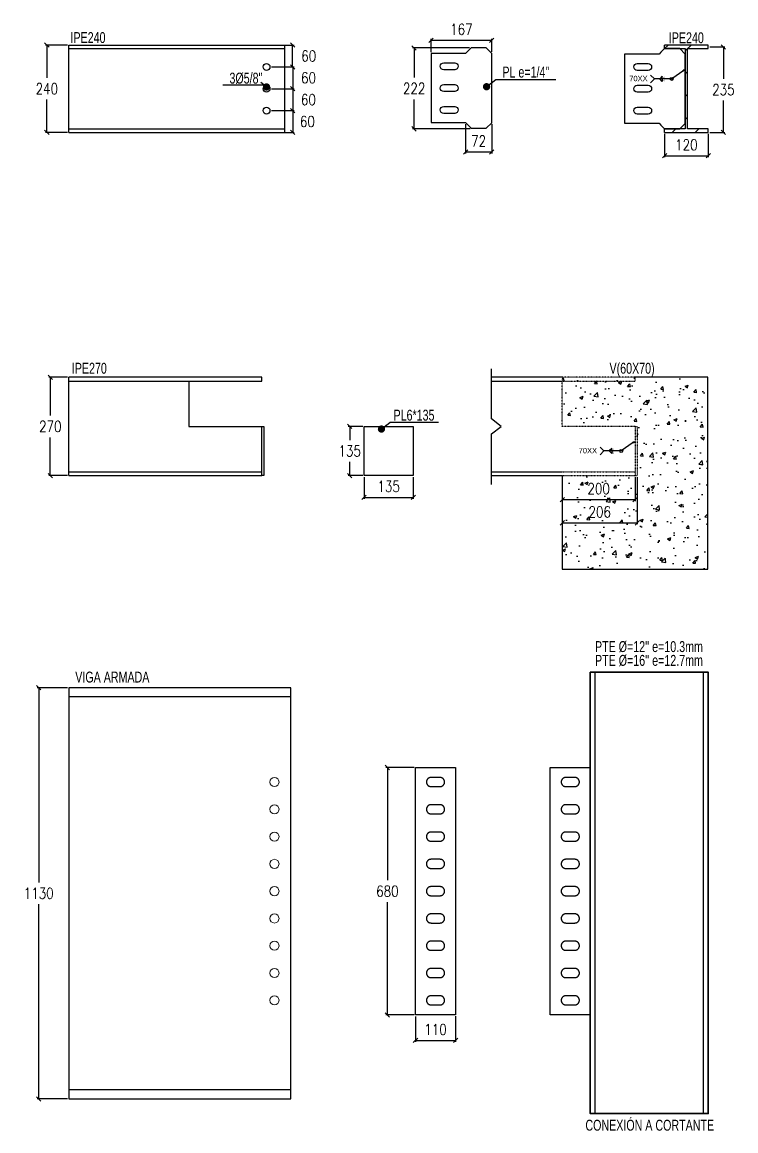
# Model space of a CAD drawing. Header units: millimetres. Extents: x -1715 to 93033, y -21962 to 25119.
# Drawn here: x 17957 to 19918, y -17667 to -14620 of the extents above; entities that cross this region are included whole.
import ezdxf
from ezdxf.enums import TextEntityAlignment as Align

# ---------------------------------------------------------------- set-up
doc = ezdxf.new("R2010")
doc.units = ezdxf.units.MM
doc.header["$LTSCALE"] = 0.4
doc.linetypes.add('DXK_LINE_DOT1', pattern=[1.8814, 0.9407, -0.9407])
for name, color, linetype in [('COTAS', 8, 'Continuous'), ('P-PLATINA', 6, 'Continuous'), ('PERFORACIONES', 1, 'Continuous'), ('TITULO', 3, 'Continuous')]:
    doc.layers.add(name, color=color, linetype=linetype)
doc.layers.add('E_COLUMNAS-3', color=1, linetype='Continuous', lineweight=35)
doc.styles.add('CNI_COTAS', font='romans.shx', dxfattribs={"width": 0.8})
doc.styles.add('ROMANS', font='DINGRAFO.SHX')
doc.styles.add('VERDANA', font='arial.ttf')
doc.dimstyles.new('1.1', dxfattribs={"dimscale": 0, "dimtxt": 15, "dimasz": 20, "dimexe": 2, "dimexo": 2, "dimgap": 7, "dimtad": 1, "dimdec": 0, "dimzin": 4, "dimdsep": 46, "dimtxsty": 'CNI_COTAS', "dimblk": 'DOTSMALL', "dimcen": 0, "dimclrd": 256, "dimclrt": 3, "dimadec": 0, "dimazin": 0, "dimtfac": 1, "dimtdec": 0, "dimtmove": 2, "dimatfit": 0, "dimldrblk": 'DOT', "dimfxl": 0.05, "dimtolj": 1, "dimtzin": 0, "dimarcsym": 1})
doc.dimstyles.new('1.4', dxfattribs={"dimscale": 0, "dimtxt": 30, "dimasz": 12, "dimexe": 4, "dimexo": 4, "dimgap": 15, "dimtad": 1, "dimdec": 0, "dimzin": 4, "dimdsep": 46, "dimtxsty": 'CNI_COTAS', "dimblk": 'OBLIQUE', "dimcen": -0.09, "dimclrd": 256, "dimclrt": 3, "dimadec": 0, "dimazin": 0, "dimtfac": 1, "dimtdec": 0, "dimtmove": 2, "dimatfit": 0, "dimldrblk": 'DOT', "dimfxl": 0.05, "dimtolj": 1, "dimtzin": 0, "dimarcsym": 0})

# ---------------------------------------------------------------- blocks, each defined once
blk = doc.blocks.new('_Oblique')
at = {"color": 0, "linetype": 'ByBlock', "lineweight": -2}
blk.add_line((-0.5, -0.5), (0.5, 0.5), dxfattribs=at)
blk = doc.blocks.new('*D85')
at = {"layer": 'COTAS', "color": 0, "lineweight": -2, "transparency": 16777216}
for p, q in [((18080.9, -15595.8), (18029.9, -15595.8)), ((18080.9, -15865.8), (18029.9, -15865.8))]:
    blk.add_line(p, q, dxfattribs=at)
at = {"layer": 'COTAS', "lineweight": -2, "transparency": 16777216}
for p, q in [((18033.9, -15595.8), (18033.9, -15700.8)), ((18033.9, -15865.8), (18033.9, -15760.8))]:
    blk.add_line(p, q, dxfattribs=at)
at = {"layer": 'Defpoints', "color": 0, "transparency": 16777216}
for p in [(18033.9, -15595.8), (18084.9, -15595.8), (18084.9, -15865.8)]:
    blk.add_point(p, dxfattribs=at)
at = {"layer": 'COTAS', "lineweight": -2, "transparency": 16777216, "xscale": 12, "yscale": 12, "zscale": 12}
for p, rotation in [((18033.9, -15595.8), 90), ((18033.9, -15865.8), 270)]:
    blk.add_blockref('_Oblique', p, dxfattribs=dict(at, rotation=rotation))
at = {"layer": 'COTAS', "color": 3, "transparency": 16777216, "insert": (18033.9, -15730.8), "char_height": 30, "attachment_point": 5, "rotation": 0.01, "style": 'CNI_COTAS'}
blk.add_mtext('\\A1;270', dxfattribs=at)
blk = doc.blocks.new('_Dot')
at = {"color": 0, "linetype": 'ByBlock', "lineweight": -2}
blk.add_line((-0.5, 0), (-1, 0), dxfattribs=at)
at = {"color": 0, "linetype": 'ByBlock', "const_width": 0.5}
blk.add_lwpolyline([(-0.25, 0, 1), (0.25, 0, 1)], format="xyb", close=True, dxfattribs=at)
blk = doc.blocks.new('_DotSmall')
at = {"color": 0, "linetype": 'ByBlock', "const_width": 0.5}
blk.add_lwpolyline([(-0.0625, 0, 1), (0.0625, 0, 1)], format="xyb", close=True, dxfattribs=at)
blk = doc.blocks.new('*D310')
at = {"layer": 'COTAS', "color": 0, "lineweight": -2, "transparency": 16777216}
for p, q in [((18080.9, -16449), (17998.1, -16449)), ((18080.9, -17579), (17998.1, -17579))]:
    blk.add_line(p, q, dxfattribs=at)
at = {"layer": 'COTAS', "lineweight": -2, "transparency": 16777216}
for p, q in [((18002.1, -16449), (18002.1, -16984)), ((18002.1, -17579), (18002.1, -17044))]:
    blk.add_line(p, q, dxfattribs=at)
at = {"layer": 'Defpoints', "color": 0, "transparency": 16777216}
for p in [(18002.1, -16449), (18084.9, -16449), (18084.9, -17579)]:
    blk.add_point(p, dxfattribs=at)
at = {"layer": 'COTAS', "lineweight": -2, "transparency": 16777216, "xscale": 12, "yscale": 12, "zscale": 12}
for p, rotation in [((18002.1, -16449), 90), ((18002.1, -17579), 270)]:
    blk.add_blockref('_Oblique', p, dxfattribs=dict(at, rotation=rotation))
at = {"layer": 'COTAS', "color": 3, "transparency": 16777216, "insert": (18002.1, -17014), "char_height": 30, "attachment_point": 5, "rotation": 0.01, "style": 'CNI_COTAS'}
blk.add_mtext('\\A1;1130', dxfattribs=at)
blk = doc.blocks.new('*D311')
at = {"layer": 'COTAS', "color": 0, "lineweight": -2, "transparency": 16777216}
for p, q in [((19033.4, -16668.2), (18956.2, -16668.2)), ((19033.4, -17348.2), (18956.2, -17348.2))]:
    blk.add_line(p, q, dxfattribs=at)
at = {"layer": 'COTAS', "lineweight": -2, "transparency": 16777216}
for p, q in [((18960.2, -16668.2), (18960.2, -16978.2)), ((18960.2, -17348.2), (18960.2, -17038.2))]:
    blk.add_line(p, q, dxfattribs=at)
at = {"layer": 'Defpoints', "color": 0, "transparency": 16777216}
for p in [(18960.2, -16668.2), (19037.4, -16668.2), (19037.4, -17348.2)]:
    blk.add_point(p, dxfattribs=at)
at = {"layer": 'COTAS', "lineweight": -2, "transparency": 16777216, "xscale": 12, "yscale": 12, "zscale": 12}
for p, rotation in [((18960.2, -16668.2), 90), ((18960.2, -17348.2), 270)]:
    blk.add_blockref('_Oblique', p, dxfattribs=dict(at, rotation=rotation))
at = {"layer": 'COTAS', "color": 3, "transparency": 16777216, "insert": (18960.2, -17008.2), "char_height": 30, "attachment_point": 5, "rotation": 0.01, "style": 'CNI_COTAS'}
blk.add_mtext('\\A1;680', dxfattribs=at)
blk = doc.blocks.new('*D312')
at = {"layer": 'COTAS', "color": 0, "lineweight": -2, "transparency": 16777216}
for p, q in [((19037.4, -17352.2), (19037.4, -17422.2)), ((19147.4, -17352.1), (19147.4, -17422.2))]:
    blk.add_line(p, q, dxfattribs=at)
at = {"layer": 'COTAS', "lineweight": -2, "transparency": 16777216}
blk.add_line((19037.4, -17418.2), (19147.4, -17418.2), dxfattribs=at)
at = {"layer": 'Defpoints', "color": 0, "transparency": 16777216}
for p in [(19037.4, -17348.2), (19147.4, -17348.1), (19147.4, -17418.2)]:
    blk.add_point(p, dxfattribs=at)
at = {"layer": 'COTAS', "lineweight": -2, "transparency": 16777216, "xscale": 12, "yscale": 12, "zscale": 12}
for p, rotation in [((19037.4, -17418.2), 180.0074263316469), ((19147.4, -17418.2), 0.007426331646868404)]:
    blk.add_blockref('_Oblique', p, dxfattribs=dict(at, rotation=rotation))
at = {"layer": 'COTAS', "color": 3, "transparency": 16777216, "insert": (19092.4, -17388.2), "char_height": 30, "attachment_point": 5, "rotation": 0.0074, "style": 'CNI_COTAS'}
blk.add_mtext('\\A1;110', dxfattribs=at)
blk = doc.blocks.new('*D370')
at = {"layer": 'COTAS', "color": 0, "lineweight": -2, "transparency": 16777216}
for p, q in [((18080.9, -14682.7), (18020.4, -14682.7)), ((18080.9, -14922.7), (18020.4, -14922.7))]:
    blk.add_line(p, q, dxfattribs=at)
at = {"layer": 'COTAS', "lineweight": -2, "transparency": 16777216}
for p, q in [((18024.4, -14682.7), (18024.4, -14772.7)), ((18024.4, -14922.7), (18024.4, -14832.7))]:
    blk.add_line(p, q, dxfattribs=at)
at = {"layer": 'Defpoints', "color": 0, "transparency": 16777216}
for p in [(18024.4, -14682.7), (18084.9, -14682.7), (18084.9, -14922.7)]:
    blk.add_point(p, dxfattribs=at)
at = {"layer": 'COTAS', "lineweight": -2, "transparency": 16777216, "xscale": 12, "yscale": 12, "zscale": 12}
for p, rotation in [((18024.4, -14682.7), 90), ((18024.4, -14922.7), 270)]:
    blk.add_blockref('_Oblique', p, dxfattribs=dict(at, rotation=rotation))
at = {"layer": 'COTAS', "color": 3, "transparency": 16777216, "insert": (18024.4, -14802.7), "char_height": 30, "attachment_point": 5, "rotation": 0.01, "style": 'CNI_COTAS'}
blk.add_mtext('\\A1;240', dxfattribs=at)
blk = doc.blocks.new('*D371')
at = {"layer": 'COTAS', "color": 0, "lineweight": -2, "transparency": 16777216}
for p, q in [((19186.1, -14690.7), (19029.6, -14690.7)), ((19187.9, -14912.9), (19029.6, -14912.9))]:
    blk.add_line(p, q, dxfattribs=at)
at = {"layer": 'COTAS', "lineweight": -2, "transparency": 16777216}
for p, q in [((19033.6, -14690.7), (19033.6, -14771.8)), ((19033.6, -14912.9), (19033.6, -14831.8))]:
    blk.add_line(p, q, dxfattribs=at)
at = {"layer": 'Defpoints', "color": 0, "transparency": 16777216}
for p in [(19190.1, -14690.7), (19033.6, -14912.9), (19191.9, -14912.9)]:
    blk.add_point(p, dxfattribs=at)
at = {"layer": 'COTAS', "lineweight": -2, "transparency": 16777216, "xscale": 12, "yscale": 12, "zscale": 12}
for p, rotation in [((19033.6, -14690.7), 90), ((19033.6, -14912.9), 270)]:
    blk.add_blockref('_Oblique', p, dxfattribs=dict(at, rotation=rotation))
at = {"layer": 'COTAS', "color": 3, "transparency": 16777216, "insert": (19033.6, -14801.8), "char_height": 30, "attachment_point": 5, "rotation": 0.01, "style": 'CNI_COTAS'}
blk.add_mtext('\\A1;222', dxfattribs=at)
blk = doc.blocks.new('*D365')
at = {"layer": 'COTAS', "color": 0, "lineweight": -2, "transparency": 16777216}
for p, q in [((19721.8, -14926.7), (19721.8, -14990.9)), ((19841.8, -14926.7), (19841.8, -14990.9))]:
    blk.add_line(p, q, dxfattribs=at)
at = {"layer": 'COTAS', "lineweight": -2, "transparency": 16777216}
blk.add_line((19721.8, -14986.9), (19841.8, -14986.9), dxfattribs=at)
at = {"layer": 'Defpoints', "color": 0, "transparency": 16777216}
for p in [(19721.8, -14922.7), (19841.8, -14922.7), (19841.8, -14986.9)]:
    blk.add_point(p, dxfattribs=at)
at = {"layer": 'COTAS', "lineweight": -2, "transparency": 16777216, "xscale": 12, "yscale": 12, "zscale": 12, "rotation": 180}
blk.add_blockref('_Oblique', (19721.8, -14986.9), dxfattribs=at)
at = {"layer": 'COTAS', "lineweight": -2, "transparency": 16777216, "xscale": 12, "yscale": 12, "zscale": 12}
blk.add_blockref('_Oblique', (19841.8, -14986.9), dxfattribs=at)
at = {"layer": 'COTAS', "color": 3, "transparency": 16777216, "insert": (19781.8, -14956.9), "char_height": 30, "attachment_point": 5, "style": 'CNI_COTAS'}
blk.add_mtext('\\A1;120', dxfattribs=at)
blk = doc.blocks.new('*D372')
at = {"layer": 'COTAS', "color": 0, "lineweight": -2, "transparency": 16777216}
for p, q in [((19845.8, -14687.6), (19887.5, -14687.6)), ((19845.8, -14922.7), (19887.5, -14922.7))]:
    blk.add_line(p, q, dxfattribs=at)
at = {"layer": 'COTAS', "lineweight": -2, "transparency": 16777216}
for p, q in [((19883.5, -14687.6), (19883.5, -14775.2)), ((19883.5, -14922.7), (19883.5, -14835.2))]:
    blk.add_line(p, q, dxfattribs=at)
at = {"layer": 'Defpoints', "color": 0, "transparency": 16777216}
for p in [(19841.8, -14687.6), (19883.5, -14687.6), (19841.8, -14922.7)]:
    blk.add_point(p, dxfattribs=at)
at = {"layer": 'COTAS', "lineweight": -2, "transparency": 16777216, "xscale": 12, "yscale": 12, "zscale": 12}
for p, rotation in [((19883.5, -14687.6), 90), ((19883.5, -14922.7), 270)]:
    blk.add_blockref('_Oblique', p, dxfattribs=dict(at, rotation=rotation))
at = {"layer": 'COTAS', "color": 3, "transparency": 16777216, "insert": (19883.5, -14805.2), "char_height": 30, "attachment_point": 5, "rotation": 0.01, "style": 'CNI_COTAS'}
blk.add_mtext('\\A1;235', dxfattribs=at)
blk = doc.blocks.new('*D373')
at = {"layer": 'COTAS', "color": 0, "lineweight": -2, "transparency": 16777216}
for p, q in [((19080.1, -14701.9), (19080.1, -14665.4)), ((19247, -14701.7), (19247, -14665.4))]:
    blk.add_line(p, q, dxfattribs=at)
at = {"layer": 'COTAS', "lineweight": -2, "transparency": 16777216}
blk.add_line((19080.1, -14669.4), (19247, -14669.4), dxfattribs=at)
at = {"layer": 'Defpoints', "color": 0, "transparency": 16777216}
for p in [(19247, -14669.4), (19080.1, -14705.9), (19247, -14705.7)]:
    blk.add_point(p, dxfattribs=at)
at = {"layer": 'COTAS', "lineweight": -2, "transparency": 16777216, "xscale": 12, "yscale": 12, "zscale": 12, "rotation": 180}
blk.add_blockref('_Oblique', (19080.1, -14669.4), dxfattribs=at)
at = {"layer": 'COTAS', "lineweight": -2, "transparency": 16777216, "xscale": 12, "yscale": 12, "zscale": 12}
blk.add_blockref('_Oblique', (19247, -14669.4), dxfattribs=at)
at = {"layer": 'COTAS', "color": 3, "transparency": 16777216, "insert": (19163.5, -14639.4), "char_height": 30, "attachment_point": 5, "style": 'CNI_COTAS'}
blk.add_mtext('\\A1;167', dxfattribs=at)
blk = doc.blocks.new('*D374')
at = {"layer": 'COTAS', "color": 0, "lineweight": -2, "transparency": 16777216}
for p, q in [((19174.9, -14899.9), (19174.9, -14980.3)), ((19247, -14900.1), (19247, -14980.3))]:
    blk.add_line(p, q, dxfattribs=at)
at = {"layer": 'COTAS', "lineweight": -2, "transparency": 16777216}
blk.add_line((19174.9, -14976.3), (19247, -14976.3), dxfattribs=at)
at = {"layer": 'Defpoints', "color": 0, "transparency": 16777216}
for p in [(19174.9, -14895.9), (19247, -14896.1), (19247, -14976.3)]:
    blk.add_point(p, dxfattribs=at)
at = {"layer": 'COTAS', "lineweight": -2, "transparency": 16777216, "xscale": 12, "yscale": 12, "zscale": 12, "rotation": 180}
blk.add_blockref('_Oblique', (19174.9, -14976.3), dxfattribs=at)
at = {"layer": 'COTAS', "lineweight": -2, "transparency": 16777216, "xscale": 12, "yscale": 12, "zscale": 12}
blk.add_blockref('_Oblique', (19247, -14976.3), dxfattribs=at)
at = {"layer": 'COTAS', "color": 3, "transparency": 16777216, "insert": (19210.9, -14946.3), "char_height": 30, "attachment_point": 5, "style": 'CNI_COTAS'}
blk.add_mtext('\\A1;72', dxfattribs=at)
blk = doc.blocks.new('SOLDADURA FILETE ALREDEDOR')
h = blk.add_hatch(color=256)
h.dxf.hatch_style = 1
h.paths.add_polyline_path([(5063.7, 3679), (5060.1, 3684.2), (5066.4, 3684.8)])
for p, q in [((5015.5, 3649.2), (4948.3, 3649.2)), ((4978.7, 3659.2), (4968.7, 3649.2)), ((4978.7, 3639.2), (4968.7, 3649.2)), ((4978.7, 3649.2), (4978.7, 3659.2)), ((4978.7, 3649.2), (4978.7, 3639.2)), ((5061.9, 3681.6), (5015.5, 3649.2))]:
    blk.add_line(p, q)
blk.add_lwpolyline([(4933.5, 3634.4), (4948.3, 3649.2), (4933.5, 3664)])
blk.add_lwpolyline([(5066.4, 3684.8), (5063.7, 3679), (5060.1, 3684.2)], close=True)
blk.add_circle((5015.5, 3649.2), 5.81)
at = {"layer": 'TITULO', "style": 'ROMANS'}
for s, height, p in [('70XX', 21, (4851, 3640)), ('6', 7.5, (4981.3, 3650.6)), ('6', 7.5, (4981.3, 3639))]:
    blk.add_text(s, height=height, dxfattribs=at).set_placement(p)
blk = doc.blocks.new('*D366')
at = {"layer": 'COTAS', "color": 0, "lineweight": -2, "transparency": 16777216}
for p, q in [((18641.6, -14742.7), (18704.2, -14742.7)), ((18641.6, -14802.7), (18704.2, -14802.7))]:
    blk.add_line(p, q, dxfattribs=at)
at = {"layer": 'COTAS', "lineweight": -2, "transparency": 16777216}
blk.add_line((18700.2, -14742.7), (18700.2, -14802.7), dxfattribs=at)
at = {"layer": 'Defpoints', "color": 0, "transparency": 16777216}
for p in [(18637.6, -14742.7), (18637.6, -14802.7), (18700.2, -14802.7)]:
    blk.add_point(p, dxfattribs=at)
at = {"layer": 'COTAS', "lineweight": -2, "transparency": 16777216, "xscale": 12, "yscale": 12, "zscale": 12}
for p, rotation in [((18700.2, -14742.7), 90), ((18700.2, -14802.7), 270)]:
    blk.add_blockref('_Oblique', p, dxfattribs=dict(at, rotation=rotation))
at = {"layer": 'COTAS', "color": 3, "transparency": 16777216, "insert": (18743.5, -14772.7), "char_height": 30, "attachment_point": 5, "rotation": 0.01, "style": 'CNI_COTAS'}
blk.add_mtext('\\A1;60', dxfattribs=at)
blk = doc.blocks.new('*D367')
at = {"layer": 'COTAS', "color": 0, "lineweight": -2, "transparency": 16777216}
for p, q in [((18641.6, -14802.7), (18704.2, -14802.7)), ((18641.6, -14862.7), (18704.2, -14862.7))]:
    blk.add_line(p, q, dxfattribs=at)
at = {"layer": 'COTAS', "lineweight": -2, "transparency": 16777216}
blk.add_line((18700.2, -14802.7), (18700.2, -14862.7), dxfattribs=at)
at = {"layer": 'Defpoints', "color": 0, "transparency": 16777216}
for p in [(18637.6, -14802.7), (18637.6, -14862.7), (18700.2, -14862.7)]:
    blk.add_point(p, dxfattribs=at)
at = {"layer": 'COTAS', "lineweight": -2, "transparency": 16777216, "xscale": 12, "yscale": 12, "zscale": 12}
for p, rotation in [((18700.2, -14802.7), 90), ((18700.2, -14862.7), 270)]:
    blk.add_blockref('_Oblique', p, dxfattribs=dict(at, rotation=rotation))
at = {"layer": 'COTAS', "color": 3, "transparency": 16777216, "insert": (18743, -14832.7), "char_height": 30, "attachment_point": 5, "rotation": 0.01, "style": 'CNI_COTAS'}
blk.add_mtext('\\A1;60', dxfattribs=at)
blk = doc.blocks.new('*D368')
at = {"layer": 'COTAS', "color": 0, "lineweight": -2, "transparency": 16777216}
for p, q in [((18641.6, -14862.7), (18704.1, -14862.7)), ((18641.6, -14922.7), (18704.1, -14922.7))]:
    blk.add_line(p, q, dxfattribs=at)
at = {"layer": 'COTAS', "lineweight": -2, "transparency": 16777216}
blk.add_line((18700.1, -14862.7), (18700.1, -14922.7), dxfattribs=at)
at = {"layer": 'Defpoints', "color": 0, "transparency": 16777216}
for p in [(18637.6, -14862.7), (18637.6, -14922.7), (18700.1, -14922.7)]:
    blk.add_point(p, dxfattribs=at)
at = {"layer": 'COTAS', "lineweight": -2, "transparency": 16777216, "xscale": 12, "yscale": 12, "zscale": 12}
for p, rotation in [((18700.1, -14862.7), 90), ((18700.1, -14922.7), 270)]:
    blk.add_blockref('_Oblique', p, dxfattribs=dict(at, rotation=rotation))
at = {"layer": 'COTAS', "color": 3, "transparency": 16777216, "insert": (18740.3, -14892.7), "char_height": 30, "attachment_point": 5, "rotation": 0.01, "style": 'CNI_COTAS'}
blk.add_mtext('\\A1;60', dxfattribs=at)
blk = doc.blocks.new('*D369')
at = {"layer": 'COTAS', "color": 0, "lineweight": -2, "transparency": 16777216}
for p, q in [((18641.6, -14682.7), (18703.7, -14682.7)), ((18641.6, -14742.7), (18703.7, -14742.7))]:
    blk.add_line(p, q, dxfattribs=at)
at = {"layer": 'COTAS', "lineweight": -2, "transparency": 16777216}
blk.add_line((18699.7, -14742.7), (18699.7, -14682.7), dxfattribs=at)
at = {"layer": 'Defpoints', "color": 0, "transparency": 16777216}
for p in [(18637.6, -14682.7), (18699.7, -14682.7), (18637.6, -14742.7)]:
    blk.add_point(p, dxfattribs=at)
at = {"layer": 'COTAS', "lineweight": -2, "transparency": 16777216, "xscale": 12, "yscale": 12, "zscale": 12}
for p, rotation in [((18699.7, -14682.7), 90), ((18699.7, -14742.7), 270)]:
    blk.add_blockref('_Oblique', p, dxfattribs=dict(at, rotation=rotation))
at = {"layer": 'COTAS', "color": 3, "transparency": 16777216, "insert": (18743.9, -14712.7), "char_height": 30, "attachment_point": 5, "rotation": 0.01, "style": 'CNI_COTAS'}
blk.add_mtext('\\A1;60', dxfattribs=at)
blk = doc.blocks.new('*D375')
at = {"layer": 'COTAS', "color": 0, "lineweight": -2, "transparency": 16777216}
for p, q in [((19440.6, -15869.8), (19440.6, -15936)), ((19640.6, -15869.8), (19640.6, -15936))]:
    blk.add_line(p, q, dxfattribs=at)
at = {"layer": 'COTAS', "lineweight": -2, "transparency": 16777216}
blk.add_line((19440.6, -15932), (19640.6, -15932), dxfattribs=at)
at = {"layer": 'Defpoints', "color": 0, "transparency": 16777216}
for p in [(19440.6, -15865.8), (19640.6, -15865.8), (19640.6, -15932)]:
    blk.add_point(p, dxfattribs=at)
at = {"layer": 'COTAS', "lineweight": -2, "transparency": 16777216, "xscale": 12, "yscale": 12, "zscale": 12, "rotation": 180}
blk.add_blockref('_Oblique', (19440.6, -15932), dxfattribs=at)
at = {"layer": 'COTAS', "lineweight": -2, "transparency": 16777216, "xscale": 12, "yscale": 12, "zscale": 12}
blk.add_blockref('_Oblique', (19640.6, -15932), dxfattribs=at)
at = {"layer": 'COTAS', "color": 3, "transparency": 16777216, "insert": (19540.6, -15902), "char_height": 30, "attachment_point": 5, "style": 'CNI_COTAS'}
blk.add_mtext('\\A1;200', dxfattribs=at)
blk = doc.blocks.new('*D376')
at = {"layer": 'COTAS', "color": 0, "lineweight": -2, "transparency": 16777216}
for p, q in [((19440.6, -15869.8), (19440.6, -15999.8)), ((19646.6, -15869.8), (19646.6, -15999.8))]:
    blk.add_line(p, q, dxfattribs=at)
at = {"layer": 'COTAS', "lineweight": -2, "transparency": 16777216}
blk.add_line((19440.6, -15995.8), (19646.6, -15995.8), dxfattribs=at)
at = {"layer": 'Defpoints', "color": 0, "transparency": 16777216}
for p in [(19440.6, -15865.8), (19646.6, -15865.8), (19646.6, -15995.8)]:
    blk.add_point(p, dxfattribs=at)
at = {"layer": 'COTAS', "lineweight": -2, "transparency": 16777216, "xscale": 12, "yscale": 12, "zscale": 12, "rotation": 180}
blk.add_blockref('_Oblique', (19440.6, -15995.8), dxfattribs=at)
at = {"layer": 'COTAS', "lineweight": -2, "transparency": 16777216, "xscale": 12, "yscale": 12, "zscale": 12}
blk.add_blockref('_Oblique', (19646.6, -15995.8), dxfattribs=at)
at = {"layer": 'COTAS', "color": 3, "transparency": 16777216, "insert": (19543.6, -15965.8), "char_height": 30, "attachment_point": 5, "style": 'CNI_COTAS'}
blk.add_mtext('\\A1;206', dxfattribs=at)
blk = doc.blocks.new('*D377')
at = {"layer": 'COTAS', "color": 0, "lineweight": -2, "transparency": 16777216}
for p, q in [((18892.3, -15730.8), (18852.7, -15730.8)), ((18892.3, -15865.8), (18852.7, -15865.8))]:
    blk.add_line(p, q, dxfattribs=at)
at = {"layer": 'COTAS', "lineweight": -2, "transparency": 16777216}
for p, q in [((18856.7, -15730.8), (18856.7, -15768.3)), ((18856.7, -15865.8), (18856.7, -15828.3))]:
    blk.add_line(p, q, dxfattribs=at)
at = {"layer": 'Defpoints', "color": 0, "transparency": 16777216}
for p in [(18856.7, -15730.8), (18896.3, -15730.8), (18896.3, -15865.8)]:
    blk.add_point(p, dxfattribs=at)
at = {"layer": 'COTAS', "lineweight": -2, "transparency": 16777216, "xscale": 12, "yscale": 12, "zscale": 12}
for p, rotation in [((18856.7, -15730.8), 90), ((18856.7, -15865.8), 270)]:
    blk.add_blockref('_Oblique', p, dxfattribs=dict(at, rotation=rotation))
at = {"layer": 'COTAS', "color": 3, "transparency": 16777216, "insert": (18856.7, -15798.3), "char_height": 30, "attachment_point": 5, "rotation": 0.01, "style": 'CNI_COTAS'}
blk.add_mtext('\\A1;135', dxfattribs=at)
blk = doc.blocks.new('*D378')
at = {"layer": 'COTAS', "color": 0, "lineweight": -2, "transparency": 16777216}
for p, q in [((18896.3, -15869.8), (18896.3, -15929.7)), ((19031.3, -15869.8), (19031.3, -15929.7))]:
    blk.add_line(p, q, dxfattribs=at)
at = {"layer": 'COTAS', "lineweight": -2, "transparency": 16777216}
blk.add_line((18896.3, -15925.7), (19031.3, -15925.7), dxfattribs=at)
at = {"layer": 'Defpoints', "color": 0, "transparency": 16777216}
for p in [(18896.3, -15865.8), (19031.3, -15865.8), (19031.3, -15925.7)]:
    blk.add_point(p, dxfattribs=at)
at = {"layer": 'COTAS', "lineweight": -2, "transparency": 16777216, "xscale": 12, "yscale": 12, "zscale": 12, "rotation": 180}
blk.add_blockref('_Oblique', (18896.3, -15925.7), dxfattribs=at)
at = {"layer": 'COTAS', "lineweight": -2, "transparency": 16777216, "xscale": 12, "yscale": 12, "zscale": 12}
blk.add_blockref('_Oblique', (19031.3, -15925.7), dxfattribs=at)
at = {"layer": 'COTAS', "color": 3, "transparency": 16777216, "insert": (18963.8, -15895.7), "char_height": 30, "attachment_point": 5, "style": 'CNI_COTAS'}
blk.add_mtext('\\A1;135', dxfattribs=at)

msp = doc.modelspace()

# ---------------------------------------------------------------- hatches: boundary and pattern name
at = {"linetype": 'Continuous'}
h = msp.add_hatch(dxfattribs=at)
h.set_pattern_fill('', scale=14, style=0, pattern_type=0)
h.set_pattern_definition([(45, (19721.794, -14692.53), (-31.431, 31.431), [])])
h.paths.add_polyline_path([(19721.8, -14682.7), (19721.8, -14692.5), (19778.7, -14692.5), (19778.7, -14912.9), (19721.8, -14912.9), (19721.8, -14922.7), (19841.8, -14922.7), (19841.8, -14912.9), (19784.9, -14912.9), (19784.9, -14692.5), (19841.8, -14692.5), (19841.8, -14682.7)])
at = {"layer": 'COTAS'}
h = msp.add_hatch(dxfattribs=at)
h.set_pattern_fill('AR-CONC', color=256, scale=0.5)
h.set_pattern_definition([(50, (16524.73, 2131.58), (91.09233, -7.96954), [9.525, -104.775]), (355, (16524.73, 2131.58), (-17.6217, 95.5284), [7.62, -83.8203]), (100.45144, (16532.32, 2130.92), (73.47062, 87.55888), [8.095, -89.0451]), (46.1842, (16524.73, 2156.98), (135.5395, -21.02116), [14.2875, -157.1625]), (96.63556, (16536.03, 2155.23), (118.7021, 123.7131), [12.1425, -133.5678]), (351.18415, (16524.73, 2156.98), (118.7021, 123.7131), [11.43, -125.7299]), (21, (16537.43, 2150.63), (75.8072, -51.1326), [9.525, -104.775]), (326, (16537.43, 2150.63), (30.901, 92.094), [7.62, -83.82]), (71.45144, (16543.75, 2146.37), (106.7082, 40.9614), [8.095, -89.04497]), (37.5, (16524.73, 2131.582), (1.5443, 42.27752), [0, -82.804, 0, -85.09, 0, -84.1375]), (7.5, (16524.73, 2131.58), (33.40983, 50.09029), [0, -48.514, 0, -80.899, 0, -32.0675]), (327.5, (16496.41, 2131.582), (67.7953, -2.86437), [0, -31.75, 0, -99.06, 0, -131.445]), (317.5, (16483.71, 2131.58), (74.0646, 12.71325), [0, -41.275, 0, -65.786, 0, -93.345])])
h.paths.add_polyline_path([(19840.6, -15595.8), (19440.6, -15595.8), (19440.6, -15730.8), (19640.6, -15730.8), (19646.6, -15730.8), (19646.6, -15865.8), (19640.6, -15865.8), (19440.6, -15865.8), (19440.6, -16122.8), (19840.6, -16122.8)])

# ---------------------------------------------------------------- linework, layer by layer
at = {"color": 2}
for p, q in [((18084.9, -14922.7), (18084.9, -14682.7)), ((18084.9, -14682.7), (18678.1, -14682.7)), ((18678.1, -14912.9), (18678.1, -14682.7)), ((19841.8, -14682.7), (19721.8, -14682.7)), ((19721.8, -14692.5), (19721.8, -14682.7)), ((19841.8, -14692.5), (19841.8, -14682.7)), ((18084.9, -14692.5), (18678.1, -14692.5)), ((19721.8, -14692.5), (19778.7, -14692.5)), ((19778.7, -14692.5), (19778.7, -14912.9)), ((19784.9, -14912.9), (19784.9, -14692.5)), ((19784.9, -14692.5), (19841.8, -14692.5)), ((18084.9, -14912.9), (18678.1, -14912.9)), ((18084.9, -14922.7), (18678.1, -14922.7)), ((18678.1, -14922.7), (18678.1, -14902.9)), ((19778.7, -14912.9), (19721.8, -14912.9)), ((19721.8, -14922.7), (19721.8, -14912.9)), ((19721.8, -14922.7), (19841.8, -14922.7)), ((19841.8, -14912.9), (19784.9, -14912.9)), ((19841.8, -14922.7), (19841.8, -14912.9))]:
    msp.add_line(p, q, dxfattribs=at)
at = {"color": 30}
msp.add_line((18454.7, -14682.7), (18544.7, -14682.7), dxfattribs=at)
at = {"color": 7}
for p, q in [((19778.7, -14897.9), (19778.7, -14707.5)), ((19721.8, -14912.9), (19763.7, -14912.9))]:
    msp.add_line(p, q, dxfattribs=at)
at = {"color": 2, "linetype": 'Continuous'}
for p, q in [((18084.9, -15865.8), (18084.9, -15595.8)), ((18084.9, -15855.6), (18414.9, -15855.6)), ((18084.9, -15865.8), (18414.9, -15865.8)), ((18414.9, -15855.6), (18614.9, -15855.6)), ((18414.9, -15865.8), (18614.9, -15865.8)), ((19246.7, -15855.6), (19440.6, -15855.6)), ((19246.7, -15865.8), (19440.6, -15865.8)), ((18694.9, -16474), (18084.9, -16474)), ((18694.9, -17554), (18084.9, -17554))]:
    msp.add_line(p, q, dxfattribs=at)
at = {"color": 2, "linetype": 'DXK_LINE_DOT1'}
for p, q in [((19440.6, -15855.6), (19640.6, -15855.6)), ((19440.6, -15865.8), (19640.6, -15865.8))]:
    msp.add_line(p, q, dxfattribs=at)
at = {"color": 2, "linetype": 'Continuous'}
for points in [[(18084.9, -15606), (18614.9, -15606), (18614.9, -15595.8), (18084.9, -15595.8)], [(19440.6, -15595.8), (19246.7, -15595.8)], [(18414.9, -15606), (18414.9, -15730.8), (18614.9, -15730.8)], [(19246.7, -15606), (19440.6, -15606)]]:
    msp.add_lwpolyline(points, dxfattribs=at)
at = {"color": 2, "linetype": 'DXK_LINE_DOT1'}
for points in [[(19440.6, -15606), (19640.6, -15606), (19640.6, -15595.8), (19440.6, -15595.8)], [(19640.6, -15730.8), (19440.6, -15730.8), (19440.6, -15606)]]:
    msp.add_lwpolyline(points, dxfattribs=at)
at = {"color": 2, "linetype": 'Continuous'}
msp.add_lwpolyline([(18694.9, -17579), (18694.9, -16449), (18084.9, -16449), (18084.9, -17579)], close=True, dxfattribs=at)
at = {"layer": 'COTAS', "ltscale": 0.0004}
for p, q in [((19530.8, -17619), (19530.8, -16406.4)), ((19828.8, -17619), (19828.8, -16406.4))]:
    msp.add_line(p, q, dxfattribs=at)
at = {"layer": 'COTAS'}
msp.add_lwpolyline([(19246.7, -15890.6), (19246.7, -15751.5), (19273.1, -15730.8), (19246.7, -15710), (19246.7, -15572.6)], dxfattribs=at)
at = {"layer": 'COTAS', "color": 1}
msp.add_lwpolyline([(19440.6, -15865.8), (19440.6, -16122.8), (19840.6, -16122.8), (19840.6, -15595.8), (19640.6, -15595.8)], dxfattribs=at)
at = {"layer": 'E_COLUMNAS-3'}
msp.add_polyline3d([(19517.8, -16406.4, 0), (19841.8, -16406.4, 0), (19841.8, -17619.2, 0), (19517.8, -17619.2, 0)], close=True, dxfattribs=at)
at = {"layer": 'P-PLATINA', "color": 6, "linetype": 'DXK_LINE_DOT1'}
for p, q in [((19640.6, -15730.8), (19640.6, -15865.8)), ((19640.6, -15730.8), (19646.6, -15730.8)), ((19646.6, -15730.8), (19646.6, -15865.8)), ((19640.6, -15865.8), (19646.6, -15865.8))]:
    msp.add_line(p, q, dxfattribs=at)
at = {"layer": 'P-PLATINA', "linetype": 'Continuous'}
for points in [[(19232, -14911.1), (19247, -14896.1), (19247, -14705.7), (19232, -14690.7), (19190.1, -14690.7), (19180.1, -14700.7), (19174.9, -14705.9), (19080.1, -14705.9), (19080.1, -14895.9), (19174.9, -14895.9), (19180.1, -14901.1), (19190.1, -14911.1), (19232, -14911.1)], [(19763.7, -14912.9), (19778.7, -14897.9), (19778.7, -14707.5), (19763.7, -14692.5), (19721.8, -14692.5), (19711.8, -14702.5), (19706.6, -14707.7), (19611.8, -14707.7), (19611.8, -14897.7), (19706.6, -14897.7), (19711.8, -14902.9), (19721.8, -14912.9), (19763.7, -14912.9)], [(19145.1, -14750.4), (19115.1, -14750.4), (19111.4, -14749.7), (19108.3, -14747.6), (19106.3, -14744.5), (19105.6, -14740.9), (19106.3, -14737.3), (19108.3, -14734.2), (19111.4, -14732.1), (19115.1, -14731.4), (19145.1, -14731.4)], [(19138.4, -14731.4), (19145.1, -14731.4), (19148.7, -14732.1), (19151.8, -14734.2), (19153.8, -14737.3), (19154.6, -14740.9), (19153.8, -14744.5), (19151.8, -14747.6), (19148.7, -14749.7), (19145.1, -14750.4), (19138.4, -14750.4)], [(19676.8, -14752.2), (19646.8, -14752.2), (19643.2, -14751.5), (19640.1, -14749.4), (19638, -14746.4), (19637.3, -14742.7), (19638, -14739.1), (19640.1, -14736), (19643.2, -14734), (19646.8, -14733.2), (19676.8, -14733.2)], [(19670.2, -14733.2), (19676.8, -14733.2), (19680.4, -14734), (19683.5, -14736), (19685.6, -14739.1), (19686.3, -14742.7), (19685.6, -14746.4), (19683.5, -14749.4), (19680.4, -14751.5), (19676.8, -14752.2), (19670.2, -14752.2)], [(19145.1, -14810.4), (19115.1, -14810.4), (19111.4, -14809.7), (19108.3, -14807.6), (19106.3, -14804.5), (19105.6, -14800.9), (19106.3, -14797.3), (19108.3, -14794.2), (19111.4, -14792.1), (19115.1, -14791.4), (19137.9, -14791.4)], [(19138.4, -14791.4), (19145.1, -14791.4), (19148.7, -14792.1), (19151.8, -14794.2), (19153.8, -14797.3), (19154.6, -14800.9), (19153.8, -14804.5), (19151.8, -14807.6), (19148.7, -14809.7), (19145.1, -14810.4), (19138.4, -14810.4)], [(19676.8, -14812.2), (19646.8, -14812.2), (19643.2, -14811.5), (19640.1, -14809.4), (19638, -14806.4), (19637.3, -14802.7), (19638, -14799.1), (19640.1, -14796), (19643.2, -14794), (19646.8, -14793.2), (19676.8, -14793.2)], [(19670.2, -14793.2), (19676.8, -14793.2), (19680.4, -14794), (19683.5, -14796), (19685.6, -14799.1), (19686.3, -14802.7), (19685.6, -14806.4), (19683.5, -14809.4), (19680.4, -14811.5), (19676.8, -14812.2), (19670.2, -14812.2)], [(19121.7, -14870.4), (19115.1, -14870.4), (19111.4, -14869.7), (19108.3, -14867.6), (19106.3, -14864.5), (19105.6, -14860.9), (19106.3, -14857.3), (19108.3, -14854.2), (19111.4, -14852.1), (19115.1, -14851.4), (19121.7, -14851.4)], [(19115.1, -14851.4), (19145.1, -14851.4), (19148.7, -14852.1), (19151.8, -14854.2), (19153.8, -14857.3), (19154.6, -14860.9), (19153.8, -14864.5), (19151.8, -14867.6), (19148.7, -14869.7), (19145.1, -14870.4), (19115.1, -14870.4)], [(19676.8, -14872.2), (19646.8, -14872.2), (19643.2, -14871.5), (19640.1, -14869.4), (19638, -14866.4), (19637.3, -14862.7), (19638, -14859.1), (19640.1, -14856), (19643.2, -14854), (19646.8, -14853.2), (19676.8, -14853.2)], [(19670.2, -14853.2), (19676.8, -14853.2), (19680.4, -14854), (19683.5, -14856), (19685.6, -14859.1), (19686.3, -14862.7), (19685.6, -14866.4), (19683.5, -14869.4), (19680.4, -14871.5), (19676.8, -14872.2), (19670.2, -14872.2)]]:
    msp.add_lwpolyline(points, dxfattribs=at)
at = {"layer": 'P-PLATINA', "color": 6}
msp.add_lwpolyline([(18614.9, -15865.8), (18614.9, -15730.8), (18620.9, -15730.8), (18620.9, -15865.8)], close=True, dxfattribs=at)
msp.add_lwpolyline([(18896.3, -15730.8), (19031.3, -15730.8), (19031.3, -15865.8), (18896.3, -15865.8), (18896.3, -15730.8)], dxfattribs=at)
at = {"layer": 'P-PLATINA', "color": 6, "linetype": 'Continuous'}
for points in [[(19147.4, -17348.1), (19037.4, -17348.2), (19037.4, -16668.2), (19147.4, -16668.1)], [(19517.8, -17348.1), (19407.8, -17348.2), (19407.8, -16668.2), (19517.8, -16668.1)]]:
    msp.add_lwpolyline(points, close=True, dxfattribs=at)
for points in [[(19079.9, -16695.6), (19092.4, -16695.6), (19104.9, -16695.6), (19117.4, -16695.6), (19117.4, -16708.1), (19117.4, -16720.6), (19104.9, -16720.6), (19092.4, -16720.6), (19079.9, -16720.6), (19067.4, -16720.6), (19067.4, -16708.1), (19067.4, -16695.6), (19079.9, -16695.6)], [(19450.3, -16695.6), (19462.8, -16695.6), (19475.3, -16695.6), (19487.8, -16695.6), (19487.8, -16708.1), (19487.8, -16720.6), (19475.3, -16720.6), (19462.8, -16720.6), (19450.3, -16720.6), (19437.8, -16720.6), (19437.8, -16708.1), (19437.8, -16695.6), (19450.3, -16695.6)], [(19079.9, -16770.6), (19092.4, -16770.6), (19104.9, -16770.6), (19117.4, -16770.6), (19117.4, -16783.1), (19117.4, -16795.6), (19104.9, -16795.6), (19092.4, -16795.6), (19079.9, -16795.6), (19067.4, -16795.6), (19067.4, -16783.1), (19067.4, -16770.6), (19079.9, -16770.6)], [(19450.3, -16770.6), (19462.8, -16770.6), (19475.3, -16770.6), (19487.8, -16770.6), (19487.8, -16783.1), (19487.8, -16795.6), (19475.3, -16795.6), (19462.8, -16795.6), (19450.3, -16795.6), (19437.8, -16795.6), (19437.8, -16783.1), (19437.8, -16770.6), (19450.3, -16770.6)], [(19079.9, -16845.6), (19092.4, -16845.6), (19104.9, -16845.6), (19117.4, -16845.6), (19117.4, -16858.1), (19117.4, -16870.6), (19104.9, -16870.6), (19092.4, -16870.6), (19079.9, -16870.6), (19067.4, -16870.6), (19067.4, -16858.1), (19067.4, -16845.6), (19079.9, -16845.6)], [(19450.3, -16845.6), (19462.8, -16845.6), (19475.3, -16845.6), (19487.8, -16845.6), (19487.8, -16858.1), (19487.8, -16870.6), (19475.3, -16870.6), (19462.8, -16870.6), (19450.3, -16870.6), (19437.8, -16870.6), (19437.8, -16858.1), (19437.8, -16845.6), (19450.3, -16845.6)], [(19079.9, -16920.6), (19092.4, -16920.6), (19104.9, -16920.6), (19117.4, -16920.6), (19117.4, -16933.1), (19117.4, -16945.6), (19104.9, -16945.6), (19092.4, -16945.6), (19079.9, -16945.6), (19067.4, -16945.6), (19067.4, -16933.1), (19067.4, -16920.6), (19079.9, -16920.6)], [(19450.3, -16920.6), (19462.8, -16920.6), (19475.3, -16920.6), (19487.8, -16920.6), (19487.8, -16933.1), (19487.8, -16945.6), (19475.3, -16945.6), (19462.8, -16945.6), (19450.3, -16945.6), (19437.8, -16945.6), (19437.8, -16933.1), (19437.8, -16920.6), (19450.3, -16920.6)], [(19079.9, -16995.6), (19092.4, -16995.6), (19104.9, -16995.6), (19117.4, -16995.6), (19117.4, -17008.1), (19117.4, -17020.6), (19104.9, -17020.6), (19092.4, -17020.6), (19079.9, -17020.6), (19067.4, -17020.6), (19067.4, -17008.1), (19067.4, -16995.6), (19079.9, -16995.6)], [(19450.3, -16995.6), (19462.8, -16995.6), (19475.3, -16995.6), (19487.8, -16995.6), (19487.8, -17008.1), (19487.8, -17020.6), (19475.3, -17020.6), (19462.8, -17020.6), (19450.3, -17020.6), (19437.8, -17020.6), (19437.8, -17008.1), (19437.8, -16995.6), (19450.3, -16995.6)], [(19079.9, -17070.6), (19092.4, -17070.6), (19104.9, -17070.6), (19117.4, -17070.6), (19117.4, -17083.1), (19117.4, -17095.6), (19104.9, -17095.6), (19092.4, -17095.6), (19079.9, -17095.6), (19067.4, -17095.6), (19067.4, -17083.1), (19067.4, -17070.6), (19079.9, -17070.6)], [(19450.3, -17070.6), (19462.8, -17070.6), (19475.3, -17070.6), (19487.8, -17070.6), (19487.8, -17083.1), (19487.8, -17095.6), (19475.3, -17095.6), (19462.8, -17095.6), (19450.3, -17095.6), (19437.8, -17095.6), (19437.8, -17083.1), (19437.8, -17070.6), (19450.3, -17070.6)], [(19079.9, -17145.6), (19092.4, -17145.6), (19104.9, -17145.6), (19117.4, -17145.6), (19117.4, -17158.1), (19117.4, -17170.6), (19104.9, -17170.6), (19092.4, -17170.6), (19079.9, -17170.6), (19067.4, -17170.6), (19067.4, -17158.1), (19067.4, -17145.6), (19079.9, -17145.6)], [(19450.3, -17145.6), (19462.8, -17145.6), (19475.3, -17145.6), (19487.8, -17145.6), (19487.8, -17158.1), (19487.8, -17170.6), (19475.3, -17170.6), (19462.8, -17170.6), (19450.3, -17170.6), (19437.8, -17170.6), (19437.8, -17158.1), (19437.8, -17145.6), (19450.3, -17145.6)], [(19079.9, -17220.6), (19092.4, -17220.6), (19104.9, -17220.6), (19117.4, -17220.6), (19117.4, -17233.1), (19117.4, -17245.6), (19104.9, -17245.6), (19092.4, -17245.6), (19079.9, -17245.6), (19067.4, -17245.6), (19067.4, -17233.1), (19067.4, -17220.6), (19079.9, -17220.6)], [(19450.3, -17220.6), (19462.8, -17220.6), (19475.3, -17220.6), (19487.8, -17220.6), (19487.8, -17233.1), (19487.8, -17245.6), (19475.3, -17245.6), (19462.8, -17245.6), (19450.3, -17245.6), (19437.8, -17245.6), (19437.8, -17233.1), (19437.8, -17220.6), (19450.3, -17220.6)], [(19079.9, -17295.6), (19092.4, -17295.6), (19104.9, -17295.6), (19117.4, -17295.6), (19117.4, -17308.1), (19117.4, -17320.6), (19104.9, -17320.6), (19092.4, -17320.6), (19079.9, -17320.6), (19067.4, -17320.6), (19067.4, -17308.1), (19067.4, -17295.6), (19079.9, -17295.6)], [(19450.3, -17295.6), (19462.8, -17295.6), (19475.3, -17295.6), (19487.8, -17295.6), (19487.8, -17308.1), (19487.8, -17320.6), (19475.3, -17320.6), (19462.8, -17320.6), (19450.3, -17320.6), (19437.8, -17320.6), (19437.8, -17308.1), (19437.8, -17295.6), (19450.3, -17295.6)]]:
    msp.add_rational_spline(points, [1, 1, 1, 0.707106781187, 1, 0.707106781187, 1, 1, 1, 0.707106781187, 1, 0.707106781187, 1], degree=2, knots=[0, 0, 0, 1, 1, 2.570796, 2.570796, 4.141593, 4.141593, 5.141593, 5.141593, 6.712389, 6.712389, 8.283185, 8.283185, 8.283185], dxfattribs=at)
at = {"layer": 'PERFORACIONES'}
for centre in [(18628.1, -14742.7), (18628.1, -14802.7), (18628.1, -14862.7)]:
    msp.add_circle(centre, 9.5, dxfattribs=at)
at = {"layer": 'PERFORACIONES', "linetype": 'Continuous', "lineweight": 0, "extrusion": (0, 2.22045e-16, -1)}
for centre in [(-18649.9, -16708.1), (-18649.9, -16783.1), (-18649.9, -16858.1), (-18649.9, -16933.1), (-18649.9, -17008.1), (-18649.9, -17083.1), (-18649.9, -17158.1), (-18649.9, -17233.1), (-18649.9, -17308.1)]:
    msp.add_circle(centre, 12.5, dxfattribs=at)

# ---------------------------------------------------------------- block references
at = {"xscale": 0.7104614331683008, "yscale": 0.7104614331683008, "zscale": 0.7104614331683008}
for p in [(16178.3, -17368.1), (16039.4, -18390.8)]:
    msp.add_blockref('SOLDADURA FILETE ALREDEDOR', p, dxfattribs=at)

# ---------------------------------------------------------------- texts
at = {"color": 96, "style": 'VERDANA', "width": 0.7}
for s, p in [('IPE240', (18137.5, -14662)), ('IPE240', (19781.6, -14662.6)), ('PL e=1/4"', (19340.5, -14756.8)), ('3%%C5/8"', (18571.4, -14773.5)), ('IPE270', (18141.2, -15570.9)), ('V(60X70)', (19632.5, -15570.9)), ('PL6*135', (19033.3, -15699.8)), ("PTE Ø=12'' e=10.3mm", (19678.9, -16335.9)), ("PTE Ø=16'' e=12.7mm", (19678.9, -16373.8)), ('VIGA ARMADA', (18204.4, -16419.7)), ('CONEXIÓN A CORTANTE', (19681.1, -17651.4))]:
    msp.add_text(s, height=30, dxfattribs=at).set_placement(p, align=Align.MIDDLE_CENTER)

# ---------------------------------------------------------------- dimensions: what is measured, and where the dimension line sits
at = {"layer": 'COTAS'}
for base, p1, p2, picture, middle in [((19247, -14669.4), (19080.1, -14705.9), (19247, -14705.7), '*D373', (19163.5, -14639.4)), ((19247, -14976.3), (19174.9, -14895.9), (19247, -14896.1), '*D374', (19210.9, -14946.3)), ((19841.8, -14986.9), (19721.8, -14922.7), (19841.8, -14922.7), '*D365', (19781.8, -14956.9)), ((19031.3, -15925.7), (18896.3, -15865.8), (19031.3, -15865.8), '*D378', (18963.8, -15895.7)), ((19640.6, -15932), (19440.6, -15865.8), (19640.6, -15865.8), '*D375', (19540.6, -15902)), ((19646.6, -15995.8), (19440.6, -15865.8), (19646.6, -15865.8), '*D376', (19543.6, -15965.8))]:
    dim = msp.add_linear_dim(base=base, p1=p1, p2=p2, dimstyle='1.4', override={"dimscale": 1}, dxfattribs=at)
    dim.commit()
    dim.dimension.update_dxf_attribs({"geometry": picture, "text_midpoint": middle})
for base, p1, p2, picture, middle in [((18024.4, -14682.7), (18084.9, -14922.7), (18084.9, -14682.7), '*D370', (18024.4, -14802.7)), ((19033.6, -14912.9), (19190.1, -14690.7), (19191.9, -14912.9), '*D371', (19033.6, -14801.8)), ((19883.5, -14687.6), (19841.8, -14922.7), (19841.8, -14687.6), '*D372', (19883.5, -14805.2)), ((18033.9, -15595.8), (18084.9, -15865.8), (18084.9, -15595.8), '*D85', (18033.9, -15730.8)), ((18856.7, -15730.8), (18896.3, -15865.8), (18896.3, -15730.8), '*D377', (18856.7, -15798.3)), ((18002.1, -16449), (18084.9, -17579), (18084.9, -16449), '*D310', (18002.1, -17014)), ((18960.2, -16668.2), (19037.4, -17348.2), (19037.4, -16668.2), '*D311', (18960.2, -17008.2))]:
    dim = msp.add_linear_dim(base=base, p1=p1, p2=p2, angle=90, dimstyle='1.4', override={"dimscale": 1}, dxfattribs=at)
    dim.commit()
    dim.dimension.update_dxf_attribs({"geometry": picture, "text_midpoint": middle, "text_rotation": 0.01})
for base, p1, p2, picture, middle in [((18699.7, -14682.7), (18637.6, -14742.7), (18637.6, -14682.7), '*D369', (18743.9, -14712.7)), ((18700.2, -14802.7), (18637.6, -14742.7), (18637.6, -14802.7), '*D366', (18743.5, -14772.7)), ((18700.2, -14862.7), (18637.6, -14802.7), (18637.6, -14862.7), '*D367', (18743, -14832.7)), ((18700.1, -14922.7), (18637.6, -14862.7), (18637.6, -14922.7), '*D368', (18740.3, -14892.7))]:
    dim = msp.add_linear_dim(base=base, p1=p1, p2=p2, angle=90, dimstyle='1.4', override={"dimscale": 1}, dxfattribs=at)
    dim.commit()
    dim.dimension.update_dxf_attribs({"geometry": picture, "text_midpoint": middle, "dimtype": 160, "text_rotation": 0.01})
dim = msp.add_aligned_dim(p1=(19037.4, -17348.2), p2=(19147.4, -17348.1), distance=-70.1, dimstyle='1.4', override={"dimscale": 1}, dxfattribs=at)
dim.commit()
dim.dimension.update_dxf_attribs({"geometry": '*D312', "text_midpoint": (19092.4, -17388.2)})

# ---------------------------------------------------------------- leaders
for points in [[(19232.7, -14797.1), (19258.3, -14777.2), (19422.9, -14777.2)], [(18628.1, -14797.8), (18621.9, -14792.9), (18508.1, -14792.8)], [(18943.9, -15738), (18967.7, -15719.3), (19100.9, -15719.4)]]:
    msp.add_leader(points, dimstyle='1.1', override={"dimscale": 1}, dxfattribs=at)

doc.saveas('drawing.dxf')
